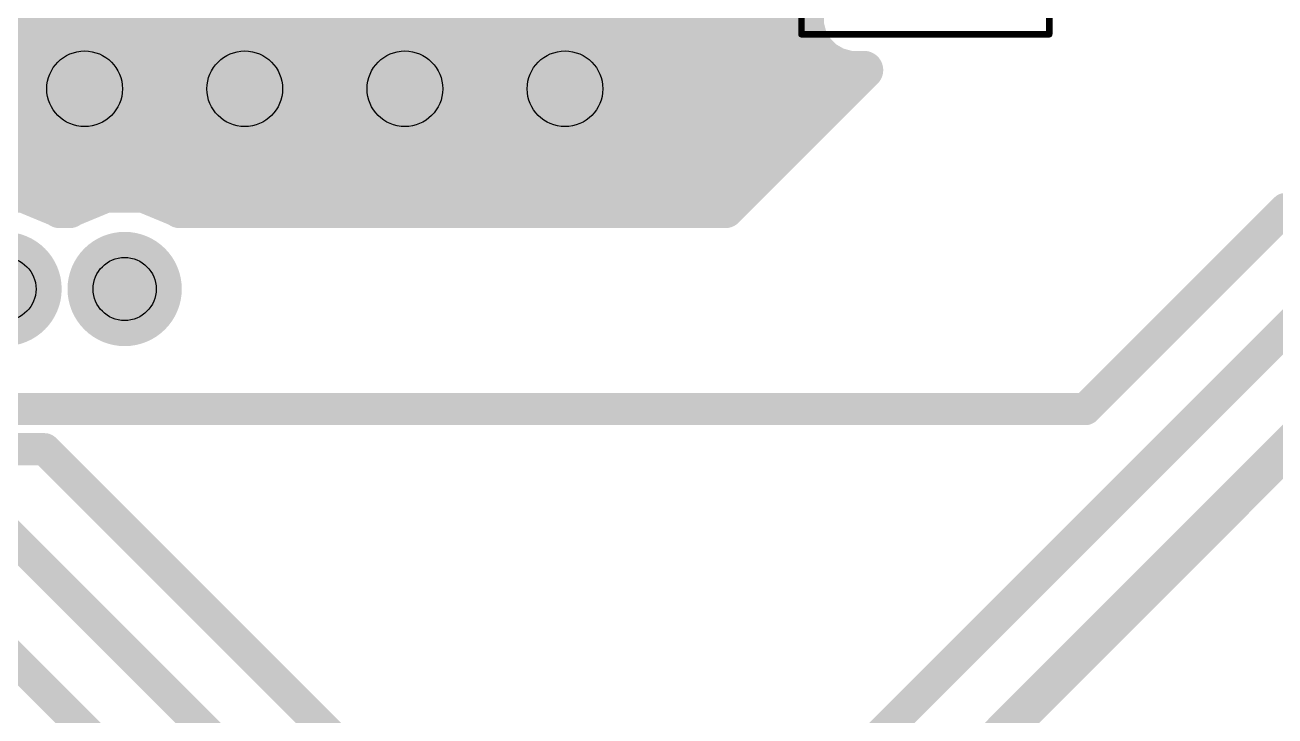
# Model space of a CAD drawing. Extents: x -1 to 68.6, y -1.7 to 63.5.
# Drawn here: x 14.77 to 24.68, y 10.58 to 16.06 of the extents above; entities that cross this region are included whole.
import ezdxf

# ---------------------------------------------------------------- set-up
doc = ezdxf.new("R2010")
doc.units = 0
for name, color, linetype in [('1', 22, 'CONTINUOUS'), ('16', 175, 'CONTINUOUS'), ('18', 82, 'CONTINUOUS'), ('39', 22, 'CONTINUOUS'), ('44', 253, 'CONTINUOUS')]:
    doc.layers.add(name, color=color, linetype=linetype)

# ---------------------------------------------------------------- blocks, each defined once
blk = doc.blocks.new('ROUNDV')
at = {"const_width": 0.5}
blk.add_lwpolyline([(0, -0.25, 1), (0, 0.25, 1), (0, -0.25)], format="xyb", dxfattribs=at)
blk = doc.blocks.new('SQUAREV')
blk.add_solid([(-0.5, -0.5), (0.5, -0.5), (-0.5, 0.5), (0.5, 0.5)])

msp = doc.modelspace()

# ---------------------------------------------------------------- linework, layer by layer
at = {"layer": '1'}
for points, const_width in [([(20.9511, 16.5149), (20.9511, 16.059)], 0.3048), ([(6.3638, 16.1544), (20.9511, 16.1544)], 0.3048), ([(20.9511, 16.059), (20.9788, 15.9556)], 0.3048), ([(20.9788, 15.9556), (21.0323, 15.863)], 0.3048), ([(6.6686, 15.8496), (21.0457, 15.8496)], 0.3048), ([(21.0323, 15.863), (21.108, 15.7873)], 0.3048), ([(21.108, 15.7873), (21.2006, 15.7338)], 0.3048), ([(21.2006, 15.7338), (21.304, 15.7061)], 0.3048), ([(21.4211, 15.7061), (20.32, 14.605)], 0.3048), ([(21.304, 15.7061), (21.4211, 15.7061)], 0.3048), ([(6.9734, 15.5448), (21.2598, 15.5448)], 0.3048), ([(7.2782, 15.24), (20.955, 15.24)], 0.3048), ([(7.583, 14.9352), (20.6502, 14.9352)], 0.3048), ([(14.7558, 14.728), (14.4542, 14.728)], 0.3048), ([(15.0344, 14.6126), (14.7558, 14.728)], 0.3048), ([(15.4067, 14.728), (15.1281, 14.6126)], 0.3048), ([(15.7083, 14.728), (15.4067, 14.728)], 0.3048), ([(15.9869, 14.6126), (15.7083, 14.728)], 0.3048), ([(14.9914, 14.6304), (15.1711, 14.6304)], 0.3048), ([(15.9439, 14.6304), (20.3454, 14.6304)], 0.3048), ([(15.042, 14.605), (15.0344, 14.6126)], 0.3048), ([(15.1205, 14.605), (15.042, 14.605)], 0.3048), ([(15.1281, 14.6126), (15.1205, 14.605)], 0.3048), ([(15.9945, 14.605), (15.9869, 14.6126)], 0.3048), ([(20.32, 14.605), (15.9945, 14.605)], 0.3048), ([(14.9225, 12.7), (9.2075, 12.7)], 0.254), ([(23.1775, 4.445), (14.9225, 12.7)], 0.254), ([(14.605, 12.065), (22.86, 3.81)], 0.254), ([(22.5425, 3.175), (14.2875, 11.43)], 0.254)]:
    msp.add_lwpolyline(points, dxfattribs=dict(at, const_width=const_width))
for points, const_width in [([(20.9511, 16.0782, 1), (20.9511, 16.2306)], 0.1524), ([(21.0247, 16.0787, 1), (20.8775, 16.0393)], 0.1524), ([(20.8749, 16.059, 1), (21.0273, 16.059)], 0.1524), ([(21.0448, 15.9937, 1), (20.9128, 15.9175)], 0.1524), ([(20.9052, 15.9359, 1), (21.0524, 15.9754)], 0.1524), ([(21.0862, 15.9168, 1), (20.9784, 15.8091)], 0.1524), ([(20.9663, 15.8249, 1), (21.0983, 15.9011)], 0.1524), ([(21.0457, 15.7734, 1), (21.0457, 15.9258)], 0.1524), ([(21.1461, 15.8533, 1), (21.0699, 15.7213)], 0.1524), ([(21.0541, 15.7334, 1), (21.1618, 15.8412)], 0.1524), ([(21.2204, 15.8074, 1), (21.1809, 15.6602)], 0.1524), ([(21.1625, 15.6678, 1), (21.2387, 15.7998)], 0.1524), ([(21.304, 15.7823, 1), (21.304, 15.6299)], 0.1524), ([(21.2843, 15.6325, 1), (21.3237, 15.7797)], 0.1524), ([(21.475, 15.6522, 1), (21.3672, 15.76)], 0.1524), ([(21.4211, 15.6299, 1), (21.4211, 15.7823)], 0.1524), ([(21.2598, 15.4686, 1), (21.2598, 15.621)], 0.1524), ([(20.955, 15.1638, 1), (20.955, 15.3162)], 0.1524), ([(20.6502, 14.859, 1), (20.6502, 15.0114)], 0.1524), ([(14.7849, 14.7984, 1), (14.7266, 14.6576)], 0.1524), ([(14.7558, 14.6518, 1), (14.7558, 14.8042)], 0.1524), ([(15.4067, 14.8042, 1), (15.4067, 14.6518)], 0.1524), ([(15.4359, 14.6576, 1), (15.3776, 14.7984)], 0.1524), ([(15.7374, 14.7984, 1), (15.6791, 14.6576)], 0.1524), ([(15.7083, 14.6518, 1), (15.7083, 14.8042)], 0.1524), ([(14.9914, 14.7066, 1), (14.9914, 14.5542)], 0.1524), ([(15.1711, 14.5542, 1), (15.1711, 14.7066)], 0.1524), ([(15.9439, 14.7066, 1), (15.9439, 14.5542)], 0.1524), ([(20.3454, 14.5542, 1), (20.3454, 14.7066)], 0.1524), ([(15.0883, 14.6665, 1), (14.9805, 14.5587)], 0.1524), ([(15.042, 14.6812, 1), (15.042, 14.5288)], 0.1524), ([(14.9881, 14.5511, 1), (15.0959, 14.6589)], 0.1524), ([(15.0052, 14.5422, 1), (15.0635, 14.683)], 0.1524), ([(15.0666, 14.6589, 1), (15.1744, 14.5511)], 0.1524), ([(15.099, 14.683, 1), (15.1573, 14.5422)], 0.1524), ([(15.182, 14.5587, 1), (15.0742, 14.6665)], 0.1524), ([(15.1205, 14.5288, 1), (15.1205, 14.6812)], 0.1524), ([(16.0408, 14.6665, 1), (15.933, 14.5587)], 0.1524), ([(15.9945, 14.6812, 1), (15.9945, 14.5288)], 0.1524), ([(15.9406, 14.5511, 1), (16.0484, 14.6589)], 0.1524), ([(15.9577, 14.5422, 1), (16.016, 14.683)], 0.1524), ([(20.2661, 14.6589, 1), (20.3739, 14.5511)], 0.1524), ([(20.32, 14.5288, 1), (20.32, 14.6812)], 0.1524), ([(14.9674, 12.7449, 1), (14.8776, 12.6551)], 0.127), ([(14.9225, 12.6365, 1), (14.9225, 12.7635)], 0.127)]:
    msp.add_lwpolyline(points, format="xyb", dxfattribs=dict(at, const_width=const_width))
at = {"layer": '16'}
for points, const_width in [([(23.1775, 13.0175), (24.765, 14.605)], 0.254), ([(24.765, 14.605), (31.75, 14.605)], 0.254), ([(25.0825, 13.97), (15.5575, 4.445)], 0.254), ([(20.6375, 8.5725), (25.4, 13.335)], 0.3048), ([(23.1775, 13.0175), (11.7475, 13.0175)], 0.254)]:
    msp.add_lwpolyline(points, dxfattribs=dict(at, const_width=const_width))
at = {"layer": '16', "const_width": 0.127}
for points in [[(24.765, 14.6685, 1), (24.765, 14.5415)], [(24.8099, 14.5601, 1), (24.7201, 14.6499)], [(23.1326, 13.0624, 1), (23.2224, 12.9726)], [(23.1775, 12.954, 1), (23.1775, 13.081)]]:
    msp.add_lwpolyline(points, format="xyb", dxfattribs=at)
at = {"layer": '39', "const_width": 0.0508}
for points in [[(20.9245, 15.9895), (20.9245, 18.9355)], [(22.8905, 18.9355), (22.8905, 15.9895)], [(22.8905, 15.9895), (20.9245, 15.9895)]]:
    msp.add_lwpolyline(points, dxfattribs=at)
at = {"layer": '39', "const_width": 0.0254}
for points in [[(20.9245, 16.0022, 1), (20.9245, 15.9768)], [(20.9118, 15.9895, 1), (20.9372, 15.9895)], [(22.8778, 15.9895, 1), (22.9032, 15.9895)], [(22.8905, 15.9768, 1), (22.8905, 16.0022)]]:
    msp.add_lwpolyline(points, format="xyb", dxfattribs=at)
at = {"layer": '44'}
for centre, radius in [((15.24, 15.5575), 0.3), ((16.51, 15.5575), 0.3), ((17.78, 15.5575), 0.3), ((19.05, 15.5575), 0.3), ((14.605, 13.97), 0.25), ((15.5575, 13.97), 0.25)]:
    msp.add_circle(centre, radius, dxfattribs=at)

# ---------------------------------------------------------------- block references
at = {"layer": '18'}
for name, p, xscale, yscale in [('SQUAREV', (15.24, 15.5575), 1.0064, 1.0064), ('SQUAREV', (15.24, 15.5575), 1.0064, 1.0064), ('SQUAREV', (16.51, 15.5575), 1.0064, 1.0064), ('SQUAREV', (16.51, 15.5575), 1.0064, 1.0064), ('SQUAREV', (17.78, 15.5575), 1.0064, 1.0064), ('SQUAREV', (17.78, 15.5575), 1.0064, 1.0064), ('SQUAREV', (19.05, 15.5575), 1.0064, 1.0064), ('SQUAREV', (19.05, 15.5575), 1.0064, 1.0064), ('ROUNDV', (14.605, 13.97), 0.9064, 0.9064), ('ROUNDV', (14.605, 13.97), 0.9064, 0.9064), ('ROUNDV', (15.5575, 13.97), 0.9064, 0.9064), ('ROUNDV', (15.5575, 13.97), 0.9064, 0.9064)]:
    msp.add_blockref(name, p, dxfattribs=dict(at, xscale=xscale, yscale=yscale))

doc.saveas('drawing.dxf')
